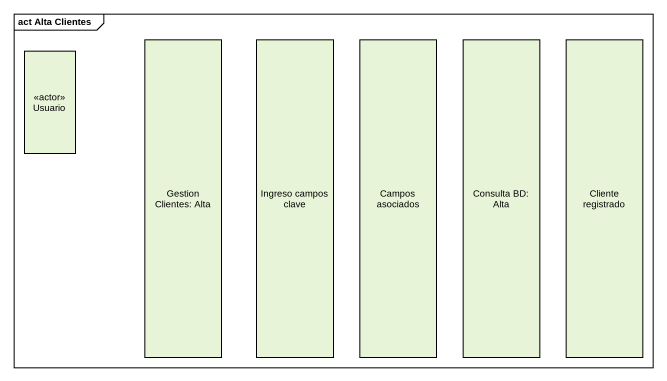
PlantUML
@startuml
mainframe act Alta Clientes
hide empty description
state Usuario <<actor>>
state "Gestion Clientes: Alta" as Gestion_Clientes_Alta <<object>>
state "Ingreso campos clave" as Ingreso_campos_clave <<object>>
state "Campos asociados" as Campos_asociados <<object>>
state "Consulta BD: Alta" as Consulta_BD_Alta <<object>>
state "Cliente registrado" as Cliente_registrado <<object>>
@enduml
